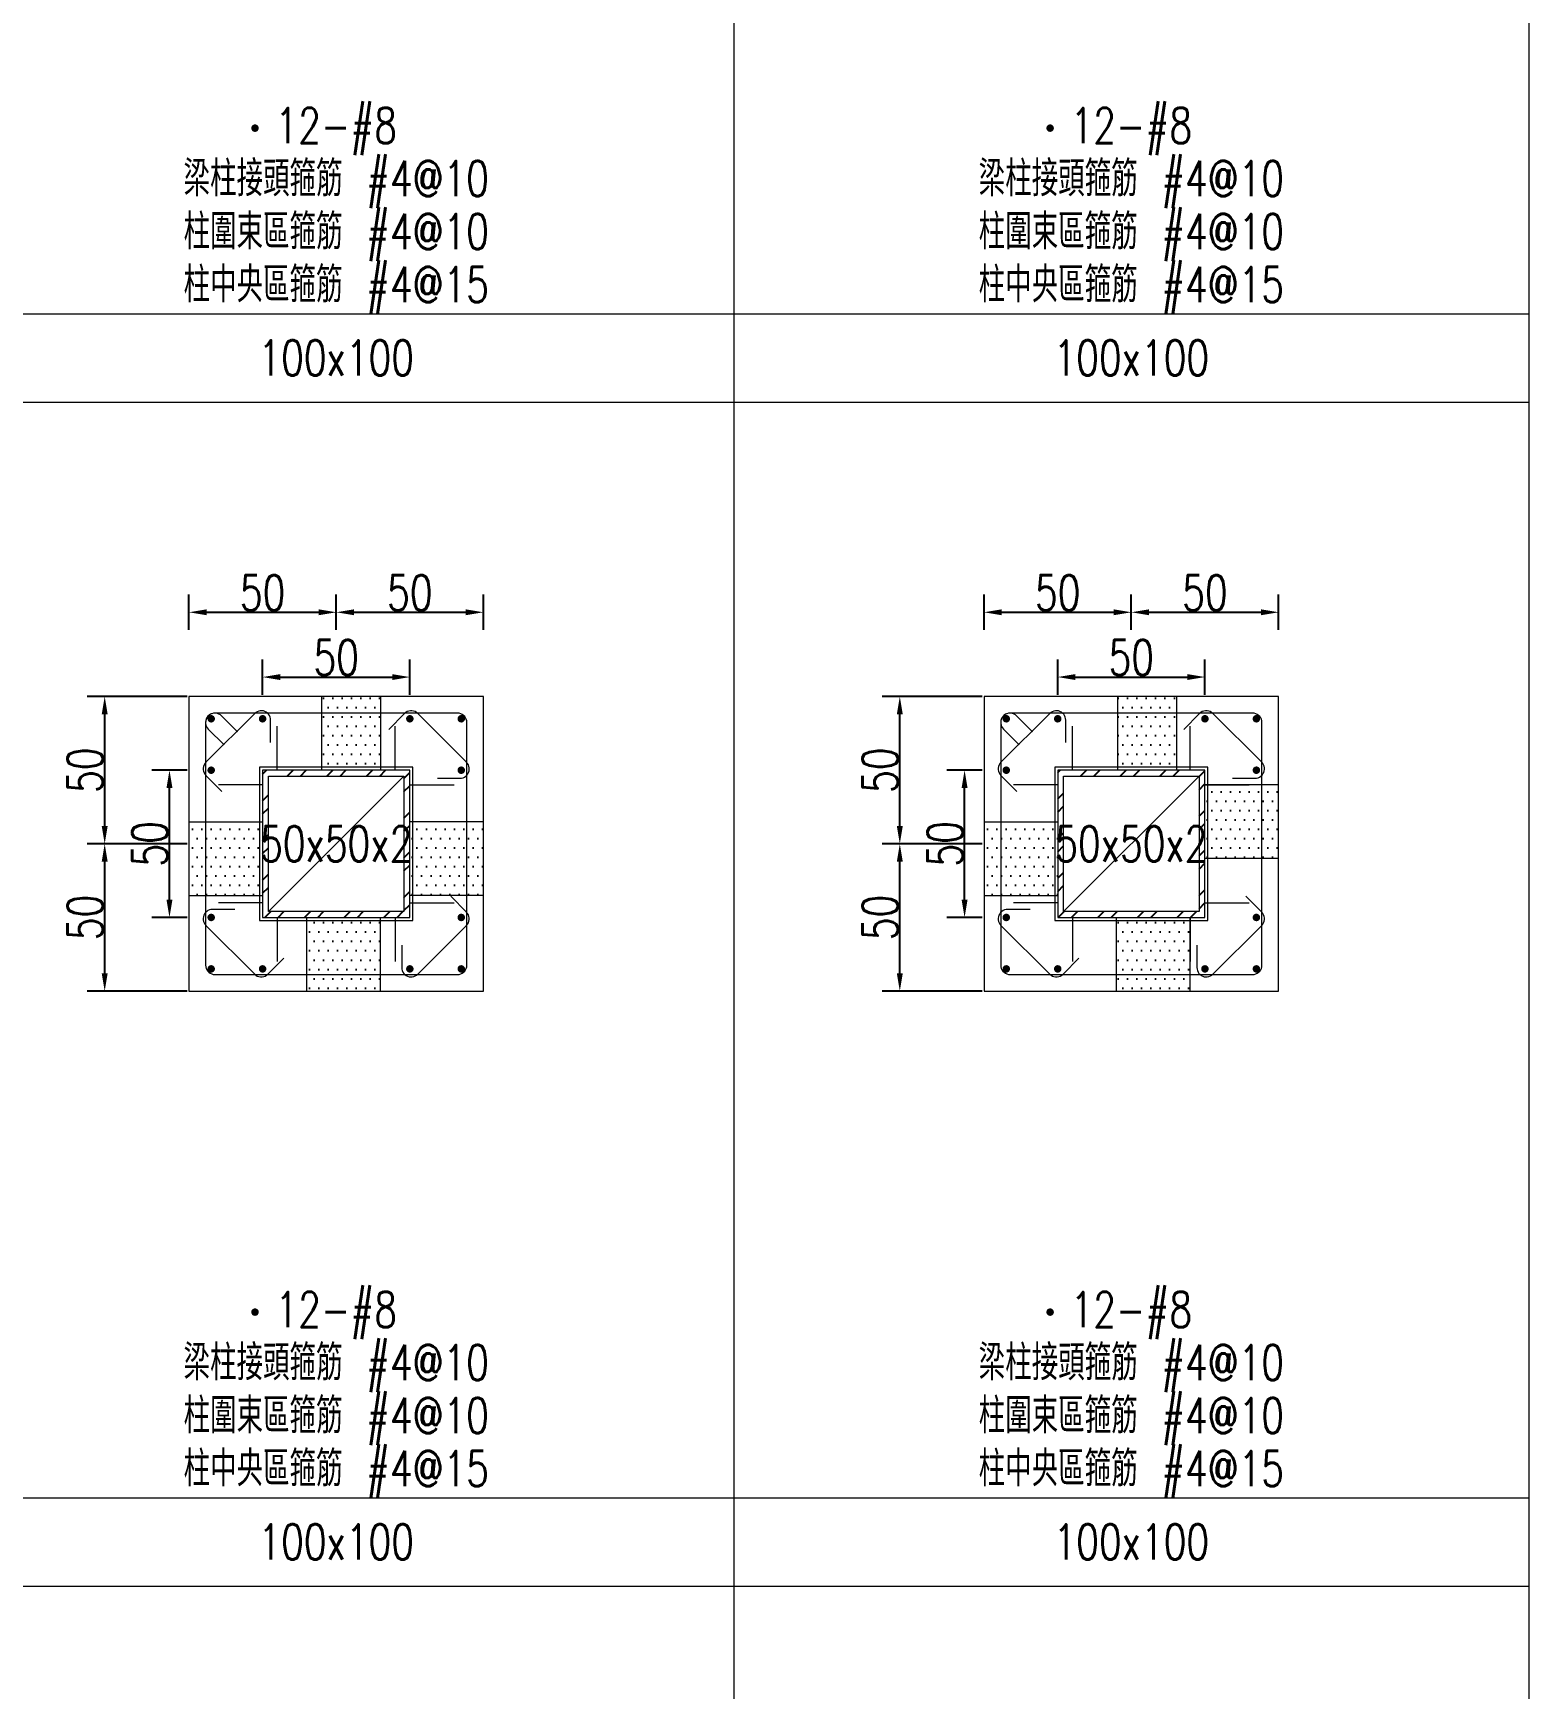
# Model space of a CAD drawing. Header units: millimetres. Extents: x 0 to 3905, y 0 to 8880.
# Drawn here: x 3397 to 3905, y 7201 to 7763 of the extents above; entities that cross this region are included whole.
import ezdxf
from ezdxf.enums import TextEntityAlignment as Align

# ---------------------------------------------------------------- set-up
doc = ezdxf.new("R2010")
doc.units = ezdxf.units.MM
doc.layers.get('DEFPOINTS').update_dxf_attribs({"color": 3})
for name, color, linetype in [('Hatch線', 6, 'Continuous'), ('TC-鋼粱', 132, 'Continuous'), ('主筋斷面', 2, 'Continuous'), ('文字-主筋根數', 7, 'Continuous'), ('文字-剪力筋 中央區', 7, 'Continuous'), ('文字-剪力筋-BC', 7, 'Continuous'), ('文字-剪力筋-圍束區', 7, 'Continuous'), ('文字-斷面尺寸', 7, 'Continuous'), ('文字-輔助字', 7, 'Continuous'), ('柱斷面線', 4, 'Continuous'), ('標註字', 4, 'Continuous'), ('箍筋線', 1, 'Continuous'), ('網格線', 7, 'Continuous'), ('鋼柱', 11, 'Continuous')]:
    doc.layers.add(name, color=color, linetype=linetype)
doc.styles.add('note', font='txt.shx', dxfattribs={"width": 0.75, "height": 12})
doc.styles.add('txt', font='txt.shx', dxfattribs={"height": 0.2, "bigfont": 'chineset.shx'})
doc.dimstyles.new('RCAD_DIM', dxfattribs={"dimtxt": 12, "dimasz": 6, "dimexe": 6, "dimexo": 0.625, "dimtad": 1, "dimdec": 0, "dimdsep": 46, "dimtxsty": 'note', "dimcen": 2.5, "dimclrd": 256, "dimclre": 256, "dimclrt": 256, "dimadec": 0, "dimazin": 0, "dimtfac": 1, "dimtmove": 0, "dimatfit": 3, "dimfxl": 0, "dimtolj": 1, "dimarcsym": 0})

# ---------------------------------------------------------------- blocks, each defined once
blk = doc.blocks.new('*D1974')
at = {"layer": 'DEFPOINTS', "color": 0}
for p in [(3525, 7544.62), (3475, 7538), (3525, 7538)]:
    blk.add_point(p, dxfattribs=at)
at = {"layer": '標註字', "lineweight": -2}
for p, q in [((3475, 7538.62), (3475, 7550.62)), ((3525, 7538.62), (3525, 7550.62)), ((3481, 7544.62), (3519, 7544.62))]:
    blk.add_line(p, q, dxfattribs=at)
at = {"layer": '標註字'}
for points in [[(3481, 7545.62), (3481, 7543.62), (3475, 7544.62)], [(3519, 7543.62), (3519, 7545.62), (3525, 7544.62)]]:
    blk.add_solid(points, dxfattribs=at)
at = {"layer": '標註字', "insert": (3500, 7551.25), "char_height": 12, "attachment_point": 5, "style": 'note'}
blk.add_mtext('\\A1;50', dxfattribs=at)
blk = doc.blocks.new('*D1975')
at = {"layer": 'DEFPOINTS', "color": 0}
for p in [(3443.38, 7513), (3450, 7513), (3450, 7463)]:
    blk.add_point(p, dxfattribs=at)
at = {"layer": '標註字', "lineweight": -2}
for p, q in [((3449.38, 7513), (3437.38, 7513)), ((3443.38, 7469), (3443.38, 7507)), ((3449.38, 7463), (3437.38, 7463))]:
    blk.add_line(p, q, dxfattribs=at)
at = {"layer": '標註字'}
for points in [[(3444.38, 7507), (3442.38, 7507), (3443.38, 7513)], [(3442.38, 7469), (3444.38, 7469), (3443.38, 7463)]]:
    blk.add_solid(points, dxfattribs=at)
at = {"layer": '標註字', "insert": (3436.75, 7488), "char_height": 12, "attachment_point": 5, "rotation": 90, "style": 'note'}
blk.add_mtext('\\A1;50', dxfattribs=at)
blk = doc.blocks.new('*D1976')
at = {"layer": 'DEFPOINTS', "color": 0}
for p in [(3500, 7566.62), (3450, 7560), (3500, 7560)]:
    blk.add_point(p, dxfattribs=at)
at = {"layer": '標註字', "lineweight": -2}
for p, q in [((3450, 7560.62), (3450, 7572.62)), ((3500, 7560.62), (3500, 7572.62)), ((3456, 7566.62), (3494, 7566.62))]:
    blk.add_line(p, q, dxfattribs=at)
at = {"layer": '標註字'}
for points in [[(3456, 7567.62), (3456, 7565.62), (3450, 7566.62)], [(3494, 7565.62), (3494, 7567.62), (3500, 7566.62)]]:
    blk.add_solid(points, dxfattribs=at)
at = {"layer": '標註字', "insert": (3475, 7573.25), "char_height": 12, "attachment_point": 5, "style": 'note'}
blk.add_mtext('\\A1;50', dxfattribs=at)
blk = doc.blocks.new('*D1977')
at = {"layer": 'DEFPOINTS', "color": 0}
for p in [(3550, 7566.62), (3500, 7560), (3550, 7560)]:
    blk.add_point(p, dxfattribs=at)
at = {"layer": '標註字', "lineweight": -2}
for p, q in [((3500, 7560.62), (3500, 7572.62)), ((3550, 7560.62), (3550, 7572.62)), ((3506, 7566.62), (3544, 7566.62))]:
    blk.add_line(p, q, dxfattribs=at)
at = {"layer": '標註字'}
for points in [[(3506, 7567.62), (3506, 7565.62), (3500, 7566.62)], [(3544, 7565.62), (3544, 7567.62), (3550, 7566.62)]]:
    blk.add_solid(points, dxfattribs=at)
at = {"layer": '標註字', "insert": (3525, 7573.25), "char_height": 12, "attachment_point": 5, "style": 'note'}
blk.add_mtext('\\A1;50', dxfattribs=at)
blk = doc.blocks.new('*D1978')
at = {"layer": 'DEFPOINTS', "color": 0}
for p in [(3421.38, 7488), (3450, 7488), (3450, 7438)]:
    blk.add_point(p, dxfattribs=at)
at = {"layer": '標註字', "lineweight": -2}
for p, q in [((3449.38, 7488), (3415.38, 7488)), ((3421.38, 7444), (3421.38, 7482)), ((3449.38, 7438), (3415.38, 7438))]:
    blk.add_line(p, q, dxfattribs=at)
at = {"layer": '標註字'}
for points in [[(3422.38, 7482), (3420.38, 7482), (3421.38, 7488)], [(3420.38, 7444), (3422.38, 7444), (3421.38, 7438)]]:
    blk.add_solid(points, dxfattribs=at)
at = {"layer": '標註字', "insert": (3414.75, 7463), "char_height": 12, "attachment_point": 5, "rotation": 90, "style": 'note'}
blk.add_mtext('\\A1;50', dxfattribs=at)
blk = doc.blocks.new('*D1979')
at = {"layer": 'DEFPOINTS', "color": 0}
for p in [(3421.38, 7538), (3450, 7538), (3450, 7488)]:
    blk.add_point(p, dxfattribs=at)
at = {"layer": '標註字', "lineweight": -2}
for p, q in [((3449.38, 7538), (3415.38, 7538)), ((3421.38, 7494), (3421.38, 7532)), ((3449.38, 7488), (3415.38, 7488))]:
    blk.add_line(p, q, dxfattribs=at)
at = {"layer": '標註字'}
for points in [[(3422.38, 7532), (3420.38, 7532), (3421.38, 7538)], [(3420.38, 7494), (3422.38, 7494), (3421.38, 7488)]]:
    blk.add_solid(points, dxfattribs=at)
at = {"layer": '標註字', "insert": (3414.75, 7513), "char_height": 12, "attachment_point": 5, "rotation": 90, "style": 'note'}
blk.add_mtext('\\A1;50', dxfattribs=at)
blk = doc.blocks.new('Circle_Filled')
at = {"const_width": 0.5}
blk.add_lwpolyline([(-0.25, 0, 1), (0.25, 0, 1)], format="xyb", close=True, dxfattribs=at)
blk = doc.blocks.new('*D2106')
at = {"layer": 'DEFPOINTS', "color": 0}
for p in [(3795, 7544.62), (3745, 7538), (3795, 7538)]:
    blk.add_point(p, dxfattribs=at)
at = {"layer": '標註字', "lineweight": -2}
for p, q in [((3745, 7538.62), (3745, 7550.62)), ((3795, 7538.62), (3795, 7550.62)), ((3751, 7544.62), (3789, 7544.62))]:
    blk.add_line(p, q, dxfattribs=at)
at = {"layer": '標註字'}
for points in [[(3751, 7545.62), (3751, 7543.62), (3745, 7544.62)], [(3789, 7543.62), (3789, 7545.62), (3795, 7544.62)]]:
    blk.add_solid(points, dxfattribs=at)
at = {"layer": '標註字', "insert": (3770, 7551.25), "char_height": 12, "attachment_point": 5, "style": 'note'}
blk.add_mtext('\\A1;50', dxfattribs=at)
blk = doc.blocks.new('*D2107')
at = {"layer": 'DEFPOINTS', "color": 0}
for p in [(3713.375, 7513), (3720, 7513), (3720, 7463)]:
    blk.add_point(p, dxfattribs=at)
at = {"layer": '標註字', "lineweight": -2}
for p, q in [((3719.375, 7513), (3707.375, 7513)), ((3713.375, 7469), (3713.375, 7507)), ((3719.375, 7463), (3707.375, 7463))]:
    blk.add_line(p, q, dxfattribs=at)
at = {"layer": '標註字'}
for points in [[(3714.375, 7507), (3712.375, 7507), (3713.375, 7513)], [(3712.375, 7469), (3714.375, 7469), (3713.375, 7463)]]:
    blk.add_solid(points, dxfattribs=at)
at = {"layer": '標註字', "insert": (3706.75, 7488), "char_height": 12, "attachment_point": 5, "rotation": 90, "style": 'note'}
blk.add_mtext('\\A1;50', dxfattribs=at)
blk = doc.blocks.new('*D2108')
at = {"layer": 'DEFPOINTS', "color": 0}
for p in [(3770, 7566.62), (3720, 7560), (3770, 7560)]:
    blk.add_point(p, dxfattribs=at)
at = {"layer": '標註字', "lineweight": -2}
for p, q in [((3720, 7560.62), (3720, 7572.62)), ((3770, 7560.62), (3770, 7572.62)), ((3726, 7566.62), (3764, 7566.62))]:
    blk.add_line(p, q, dxfattribs=at)
at = {"layer": '標註字'}
for points in [[(3726, 7567.62), (3726, 7565.62), (3720, 7566.62)], [(3764, 7565.62), (3764, 7567.62), (3770, 7566.62)]]:
    blk.add_solid(points, dxfattribs=at)
at = {"layer": '標註字', "insert": (3745, 7573.25), "char_height": 12, "attachment_point": 5, "style": 'note'}
blk.add_mtext('\\A1;50', dxfattribs=at)
blk = doc.blocks.new('*D2109')
at = {"layer": 'DEFPOINTS', "color": 0}
for p in [(3820, 7566.62), (3770, 7560), (3820, 7560)]:
    blk.add_point(p, dxfattribs=at)
at = {"layer": '標註字', "lineweight": -2}
for p, q in [((3770, 7560.62), (3770, 7572.62)), ((3820, 7560.62), (3820, 7572.62)), ((3776, 7566.62), (3814, 7566.62))]:
    blk.add_line(p, q, dxfattribs=at)
at = {"layer": '標註字'}
for points in [[(3776, 7567.62), (3776, 7565.62), (3770, 7566.62)], [(3814, 7565.62), (3814, 7567.62), (3820, 7566.62)]]:
    blk.add_solid(points, dxfattribs=at)
at = {"layer": '標註字', "insert": (3795, 7573.25), "char_height": 12, "attachment_point": 5, "style": 'note'}
blk.add_mtext('\\A1;50', dxfattribs=at)
blk = doc.blocks.new('*D2110')
at = {"layer": 'DEFPOINTS', "color": 0}
for p in [(3691.38, 7488), (3720, 7488), (3720, 7438)]:
    blk.add_point(p, dxfattribs=at)
at = {"layer": '標註字', "lineweight": -2}
for p, q in [((3719.38, 7488), (3685.38, 7488)), ((3691.38, 7444), (3691.38, 7482)), ((3719.38, 7438), (3685.38, 7438))]:
    blk.add_line(p, q, dxfattribs=at)
at = {"layer": '標註字'}
for points in [[(3692.38, 7482), (3690.38, 7482), (3691.38, 7488)], [(3690.38, 7444), (3692.38, 7444), (3691.38, 7438)]]:
    blk.add_solid(points, dxfattribs=at)
at = {"layer": '標註字', "insert": (3684.75, 7463), "char_height": 12, "attachment_point": 5, "rotation": 90, "style": 'note'}
blk.add_mtext('\\A1;50', dxfattribs=at)
blk = doc.blocks.new('*D2111')
at = {"layer": 'DEFPOINTS', "color": 0}
for p in [(3691.38, 7538), (3720, 7538), (3720, 7488)]:
    blk.add_point(p, dxfattribs=at)
at = {"layer": '標註字', "lineweight": -2}
for p, q in [((3719.38, 7538), (3685.38, 7538)), ((3691.38, 7494), (3691.38, 7532)), ((3719.38, 7488), (3685.38, 7488))]:
    blk.add_line(p, q, dxfattribs=at)
at = {"layer": '標註字'}
for points in [[(3692.38, 7532), (3690.38, 7532), (3691.38, 7538)], [(3690.38, 7494), (3692.38, 7494), (3691.38, 7488)]]:
    blk.add_solid(points, dxfattribs=at)
at = {"layer": '標註字', "insert": (3684.75, 7513), "char_height": 12, "attachment_point": 5, "rotation": 90, "style": 'note'}
blk.add_mtext('\\A1;50', dxfattribs=at)

msp = doc.modelspace()

# ---------------------------------------------------------------- hatches: boundary and pattern name
at = {"layer": 'Hatch線'}
h = msp.add_hatch(dxfattribs=at)
h.set_pattern_fill('ANSI32', color=256, style=0)
h.paths.add_polyline_path([(3475, 7463), (3525, 7463), (3525, 7513), (3475, 7513)], flags=17)
h.paths.add_polyline_path([(3477, 7465), (3477, 7511), (3523, 7511), (3523, 7465)])
h = msp.add_hatch(dxfattribs=at)
h.set_pattern_fill('ANSI32', color=256, style=0)
h.paths.add_polyline_path([(3745, 7463), (3795, 7463), (3795, 7513), (3745, 7513)], flags=17)
h.paths.add_polyline_path([(3747, 7465), (3747, 7511), (3793, 7511), (3793, 7465)])
at = {"layer": 'TC-鋼粱'}
h = msp.add_hatch(dxfattribs=at)
h.set_pattern_fill('DOTS', color=256, scale=2, style=0)
h.paths.add_polyline_path([(3515, 7538), (3495, 7538), (3495, 7513), (3515, 7513)], flags=17)
h = msp.add_hatch(dxfattribs=at)
h.set_pattern_fill('DOTS', color=256, scale=2, style=0)
h.paths.add_polyline_path([(3785.3, 7538), (3765.3, 7538), (3765.3, 7513), (3785.3, 7513)], flags=17)
h = msp.add_hatch(dxfattribs=at)
h.set_pattern_fill('DOTS', color=256, scale=2, style=0)
h.paths.add_polyline_path([(3820, 7483), (3820, 7508), (3795, 7508), (3795, 7483)], flags=17)
h = msp.add_hatch(dxfattribs=at)
h.set_pattern_fill('DOTS', color=256, scale=2, style=0)
h.paths.add_polyline_path([(3450, 7495.5), (3450, 7470.5), (3475, 7470.5), (3475, 7495.5)], flags=17)
h = msp.add_hatch(dxfattribs=at)
h.set_pattern_fill('DOTS', color=256, scale=2, style=0)
h.paths.add_polyline_path([(3550, 7470.5), (3550, 7495.5), (3525, 7495.5), (3525, 7470.5)], flags=17)
h = msp.add_hatch(dxfattribs=at)
h.set_pattern_fill('DOTS', color=256, scale=2, style=0)
h.paths.add_polyline_path([(3720, 7495.5), (3720, 7470.5), (3745, 7470.5), (3745, 7495.5)], flags=17)
h = msp.add_hatch(dxfattribs=at)
h.set_pattern_fill('DOTS', color=256, scale=2, style=0)
h.paths.add_polyline_path([(3490, 7438), (3515, 7438), (3515, 7463), (3490, 7463)], flags=17)
h = msp.add_hatch(dxfattribs=at)
h.set_pattern_fill('DOTS', color=256, scale=2, style=0)
h.paths.add_polyline_path([(3765, 7438), (3790, 7438), (3790, 7463), (3765, 7463)], flags=17)

# ---------------------------------------------------------------- linework, layer by layer
at = {"layer": 'DEFPOINTS', "lineweight": 5}
for points in [[(3480, 7513), (3480, 7528)], [(3520, 7513), (3520, 7528)], [(3750, 7513), (3750, 7528)], [(3790, 7513), (3790, 7528)], [(3475, 7462), (3526, 7462), (3526, 7514), (3474, 7514), (3474, 7462), (3475, 7462)], [(3477, 7465), (3523, 7511)], [(3745, 7462), (3796, 7462), (3796, 7514), (3744, 7514), (3744, 7462), (3745, 7462)], [(3747, 7465), (3793, 7511)], [(3475, 7508), (3460, 7508)], [(3525, 7508), (3540, 7508)], [(3745, 7508), (3730, 7508)], [(3795, 7508), (3810, 7508)], [(3475, 7468), (3460, 7468)], [(3525, 7468), (3540, 7468)], [(3745, 7468), (3730, 7468)], [(3795, 7468), (3810, 7468)], [(3480, 7463), (3480, 7448)], [(3520, 7463), (3520, 7448)], [(3750, 7463), (3750, 7448)], [(3790, 7463), (3790, 7448)]]:
    msp.add_lwpolyline(points, dxfattribs=at)
at = {"layer": 'TC-鋼粱', "lineweight": 5}
for points in [[(3495, 7538), (3495, 7513)], [(3515, 7538), (3515, 7513)], [(3765.3, 7538), (3765.3, 7513)], [(3785.3, 7538), (3785.3, 7513)], [(3820, 7508), (3795, 7508)], [(3450, 7495.5), (3475, 7495.5)], [(3550, 7495.5), (3525, 7495.5)], [(3720, 7495.5), (3745, 7495.5)], [(3820, 7483), (3795, 7483)], [(3450, 7470.5), (3475, 7470.5)], [(3550, 7470.5), (3525, 7470.5)], [(3720, 7470.5), (3745, 7470.5)], [(3490, 7438), (3490, 7463)], [(3515, 7438), (3515, 7463)], [(3765, 7438), (3765, 7463)], [(3790, 7438), (3790, 7463)]]:
    msp.add_lwpolyline(points, dxfattribs=at)
at = {"layer": '柱斷面線', "lineweight": 5}
for points in [[(3450, 7438), (3550, 7438), (3550, 7538), (3450, 7538), (3450, 7438)], [(3720, 7438), (3820, 7438), (3820, 7538), (3720, 7538), (3720, 7438)]]:
    msp.add_lwpolyline(points, dxfattribs=at)
at = {"layer": '箍筋線', "lineweight": 5}
for points in [[(3477.73, 7522.39), (3477.73, 7530.01), (3477.68, 7530.54), (3477.55, 7531.06), (3477.33, 7531.55), (3477.03, 7531.99), (3476.67, 7532.38), (3476.24, 7532.7), (3475.77, 7532.94), (3475.26, 7533.11), (3474.73, 7533.18), (3474.2, 7533.17), (3473.67, 7533.06), (3473.17, 7532.87), (3472.71, 7532.6), (3472.31, 7532.26), (3455.74, 7515.69), (3455.39, 7515.27), (3455.11, 7514.79), (3454.92, 7514.27), (3454.83, 7513.73), (3454.83, 7513.17), (3454.92, 7512.63), (3455.11, 7512.11), (3455.39, 7511.63), (3455.74, 7511.2), (3461.13, 7505.82)], [(3466.44, 7526.05), (3461.06, 7531.44), (3460.65, 7531.78), (3460.19, 7532.05), (3459.69, 7532.24), (3459.17, 7532.35), (3458.63, 7532.36), (3458.1, 7532.29), (3457.59, 7532.12), (3457.12, 7531.88), (3456.69, 7531.56), (3456.33, 7531.17), (3456.03, 7530.73), (3455.81, 7530.24), (3455.68, 7529.72), (3455.63, 7529.19), (3455.63, 7446.81), (3455.68, 7446.26), (3455.83, 7445.72), (3456.06, 7445.22), (3456.38, 7444.77), (3456.77, 7444.38), (3457.22, 7444.06), (3457.72, 7443.83), (3458.26, 7443.68), (3458.81, 7443.63), (3541.19, 7443.63), (3541.74, 7443.68), (3542.28, 7443.83), (3542.78, 7444.06), (3543.23, 7444.38), (3543.62, 7444.77), (3543.94, 7445.22), (3544.17, 7445.72), (3544.32, 7446.26), (3544.37, 7446.81), (3544.37, 7529.19), (3544.32, 7529.74), (3544.17, 7530.28), (3543.94, 7530.78), (3543.62, 7531.23), (3543.23, 7531.62), (3542.78, 7531.94), (3542.28, 7532.17), (3541.74, 7532.32), (3541.19, 7532.37), (3458.81, 7532.37), (3458.28, 7532.32), (3457.76, 7532.19), (3457.27, 7531.97), (3456.83, 7531.67), (3456.44, 7531.31), (3456.12, 7530.88), (3455.88, 7530.41), (3455.71, 7529.9), (3455.64, 7529.37), (3455.65, 7528.83), (3455.76, 7528.31), (3455.95, 7527.81), (3456.22, 7527.35), (3456.56, 7526.94), (3461.95, 7521.56)], [(3534.39, 7510.27), (3542.01, 7510.27), (3542.54, 7510.32), (3543.06, 7510.45), (3543.55, 7510.67), (3543.99, 7510.97), (3544.38, 7511.33), (3544.7, 7511.76), (3544.94, 7512.23), (3545.11, 7512.74), (3545.18, 7513.27), (3545.17, 7513.8), (3545.06, 7514.33), (3544.87, 7514.83), (3544.6, 7515.29), (3544.26, 7515.69), (3527.69, 7532.26), (3527.27, 7532.61), (3526.79, 7532.89), (3526.27, 7533.08), (3525.73, 7533.17), (3525.17, 7533.17), (3524.63, 7533.08), (3524.11, 7532.89), (3523.63, 7532.61), (3523.2, 7532.26), (3517.82, 7526.87)], [(3747.73, 7522.39), (3747.73, 7530.01), (3747.68, 7530.54), (3747.55, 7531.06), (3747.33, 7531.55), (3747.03, 7531.99), (3746.67, 7532.38), (3746.24, 7532.7), (3745.77, 7532.94), (3745.26, 7533.11), (3744.73, 7533.18), (3744.2, 7533.17), (3743.67, 7533.06), (3743.17, 7532.87), (3742.71, 7532.6), (3742.31, 7532.26), (3725.74, 7515.69), (3725.39, 7515.27), (3725.11, 7514.79), (3724.92, 7514.27), (3724.83, 7513.73), (3724.83, 7513.17), (3724.92, 7512.63), (3725.11, 7512.11), (3725.39, 7511.63), (3725.74, 7511.2), (3731.13, 7505.82)], [(3736.44, 7526.05), (3731.06, 7531.44), (3730.65, 7531.78), (3730.19, 7532.05), (3729.69, 7532.24), (3729.17, 7532.35), (3728.63, 7532.36), (3728.1, 7532.29), (3727.59, 7532.12), (3727.12, 7531.88), (3726.69, 7531.56), (3726.33, 7531.17), (3726.03, 7530.73), (3725.81, 7530.24), (3725.68, 7529.72), (3725.63, 7529.19), (3725.63, 7446.81), (3725.68, 7446.26), (3725.83, 7445.72), (3726.06, 7445.22), (3726.38, 7444.77), (3726.77, 7444.38), (3727.22, 7444.06), (3727.72, 7443.83), (3728.26, 7443.68), (3728.81, 7443.63), (3811.19, 7443.63), (3811.74, 7443.68), (3812.28, 7443.83), (3812.78, 7444.06), (3813.23, 7444.38), (3813.62, 7444.77), (3813.94, 7445.22), (3814.17, 7445.72), (3814.32, 7446.26), (3814.37, 7446.81), (3814.37, 7529.19), (3814.32, 7529.74), (3814.17, 7530.28), (3813.94, 7530.78), (3813.62, 7531.23), (3813.23, 7531.62), (3812.78, 7531.94), (3812.28, 7532.17), (3811.74, 7532.32), (3811.19, 7532.37), (3728.81, 7532.37), (3728.28, 7532.32), (3727.76, 7532.19), (3727.27, 7531.97), (3726.83, 7531.67), (3726.44, 7531.31), (3726.12, 7530.88), (3725.88, 7530.41), (3725.71, 7529.9), (3725.64, 7529.37), (3725.65, 7528.83), (3725.76, 7528.31), (3725.95, 7527.81), (3726.22, 7527.35), (3726.56, 7526.94), (3731.95, 7521.56)], [(3804.39, 7510.27), (3812.01, 7510.27), (3812.54, 7510.32), (3813.06, 7510.45), (3813.55, 7510.67), (3813.99, 7510.97), (3814.38, 7511.33), (3814.7, 7511.76), (3814.94, 7512.23), (3815.11, 7512.74), (3815.18, 7513.27), (3815.17, 7513.8), (3815.06, 7514.33), (3814.87, 7514.83), (3814.6, 7515.29), (3814.26, 7515.69), (3797.69, 7532.26), (3797.27, 7532.61), (3796.79, 7532.89), (3796.27, 7533.08), (3795.73, 7533.17), (3795.17, 7533.17), (3794.63, 7533.08), (3794.11, 7532.89), (3793.63, 7532.61), (3793.2, 7532.26), (3787.82, 7526.87)], [(3522.27, 7453.61), (3522.27, 7445.99), (3522.32, 7445.46), (3522.45, 7444.94), (3522.67, 7444.45), (3522.97, 7444.01), (3523.33, 7443.62), (3523.76, 7443.3), (3524.23, 7443.06), (3524.74, 7442.89), (3525.27, 7442.82), (3525.8, 7442.83), (3526.33, 7442.94), (3526.83, 7443.13), (3527.29, 7443.4), (3527.69, 7443.74), (3544.26, 7460.31), (3544.61, 7460.73), (3544.89, 7461.21), (3545.08, 7461.73), (3545.17, 7462.27), (3545.17, 7462.83), (3545.08, 7463.37), (3544.89, 7463.89), (3544.61, 7464.37), (3544.26, 7464.8), (3538.87, 7470.18)], [(3792.27, 7453.61), (3792.27, 7445.99), (3792.32, 7445.46), (3792.45, 7444.94), (3792.67, 7444.45), (3792.97, 7444.01), (3793.33, 7443.62), (3793.76, 7443.3), (3794.23, 7443.06), (3794.74, 7442.89), (3795.27, 7442.82), (3795.8, 7442.83), (3796.33, 7442.94), (3796.83, 7443.13), (3797.29, 7443.4), (3797.69, 7443.74), (3814.26, 7460.31), (3814.61, 7460.73), (3814.89, 7461.21), (3815.08, 7461.73), (3815.17, 7462.27), (3815.17, 7462.83), (3815.08, 7463.37), (3814.89, 7463.89), (3814.61, 7464.37), (3814.26, 7464.8), (3808.87, 7470.18)], [(3465.61, 7465.73), (3457.99, 7465.73), (3457.46, 7465.68), (3456.94, 7465.55), (3456.45, 7465.33), (3456.01, 7465.03), (3455.62, 7464.67), (3455.3, 7464.24), (3455.06, 7463.77), (3454.89, 7463.26), (3454.82, 7462.73), (3454.83, 7462.2), (3454.94, 7461.67), (3455.13, 7461.17), (3455.4, 7460.71), (3455.74, 7460.31), (3472.31, 7443.74), (3472.73, 7443.39), (3473.21, 7443.11), (3473.73, 7442.92), (3474.27, 7442.83), (3474.83, 7442.83), (3475.37, 7442.92), (3475.89, 7443.11), (3476.37, 7443.39), (3476.8, 7443.74), (3482.18, 7449.13)], [(3735.61, 7465.73), (3727.99, 7465.73), (3727.46, 7465.68), (3726.94, 7465.55), (3726.45, 7465.33), (3726.01, 7465.03), (3725.62, 7464.67), (3725.3, 7464.24), (3725.06, 7463.77), (3724.89, 7463.26), (3724.82, 7462.73), (3724.83, 7462.2), (3724.94, 7461.67), (3725.13, 7461.17), (3725.4, 7460.71), (3725.74, 7460.31), (3742.31, 7443.74), (3742.73, 7443.39), (3743.21, 7443.11), (3743.73, 7442.92), (3744.27, 7442.83), (3744.83, 7442.83), (3745.37, 7442.92), (3745.89, 7443.11), (3746.37, 7443.39), (3746.8, 7443.74), (3752.18, 7449.13)]]:
    msp.add_lwpolyline(points, dxfattribs=at)
at = {"layer": '網格線', "lineweight": 5}
for points in [[(3635, 8040), (3635, 7668)], [(3905, 8040), (3905, 7668)], [(3365, 7668), (3635, 7668)], [(3635, 7668), (3905, 7668)], [(3635, 7668), (3635, 7638)], [(3905, 7668), (3905, 7638)], [(3365, 7638), (3635, 7638)], [(3635, 7638), (3905, 7638)], [(3635, 7638), (3635, 7266)], [(3905, 7638), (3905, 7266)], [(3365, 7266), (3635, 7266)], [(3635, 7266), (3905, 7266)], [(3635, 7266), (3635, 7236)], [(3905, 7266), (3905, 7236)], [(3365, 7236), (3635, 7236)], [(3635, 7236), (3905, 7236)], [(3635, 7236), (3635, 6864)], [(3905, 7236), (3905, 6864)]]:
    msp.add_lwpolyline(points, dxfattribs=at)
at = {"layer": '鋼柱', "lineweight": 5}
for points in [[(3475, 7463), (3525, 7463), (3525, 7513), (3475, 7513), (3475, 7463)], [(3477, 7465), (3477, 7511), (3523, 7511), (3523, 7465), (3477, 7465)], [(3745, 7463), (3795, 7463), (3795, 7513), (3745, 7513), (3745, 7463)], [(3747, 7465), (3747, 7511), (3793, 7511), (3793, 7465), (3747, 7465)]]:
    msp.add_lwpolyline(points, dxfattribs=at)

# ---------------------------------------------------------------- block references
at = {"layer": '主筋斷面', "lineweight": 5, "xscale": 2.539999961853027, "yscale": 2.539999961853027}
for p in [(3472.42, 7731), (3742.42, 7731), (3457.54, 7530.46), (3475, 7530.46), (3525, 7530.46), (3542.46, 7530.46), (3727.54, 7530.46), (3745, 7530.46), (3795, 7530.46), (3812.46, 7530.46), (3457.54, 7513), (3542.46, 7513), (3727.54, 7513), (3812.46, 7513), (3457.54, 7463), (3542.46, 7463), (3727.54, 7463), (3812.46, 7463), (3457.54, 7445.54), (3475, 7445.54), (3525, 7445.54), (3542.46, 7445.54), (3727.54, 7445.54), (3745, 7445.54), (3795, 7445.54), (3812.46, 7445.54), (3472.42, 7329), (3742.42, 7329)]:
    msp.add_blockref('Circle_Filled', p, dxfattribs=at)

# ---------------------------------------------------------------- texts
at = {"layer": '文字-主筋根數', "style": 'txt', "width": 0.75}
for p in [(3500, 7731), (3770, 7731), (3500, 7329), (3770, 7329)]:
    msp.add_text('12-#8', height=12, dxfattribs=at).set_placement(p, align=Align.MIDDLE)
at = {"layer": '文字-剪力筋 中央區', "style": 'txt', "width": 0.75}
for p in [(3500, 7677), (3770, 7677), (3500, 7275), (3770, 7275)]:
    msp.add_text('柱中央區箍筋 #4@15', height=12, dxfattribs=at).set_placement(p, align=Align.MIDDLE)
at = {"layer": '文字-剪力筋-BC', "style": 'txt', "width": 0.75}
for p in [(3500, 7713), (3770, 7713), (3500, 7311), (3770, 7311)]:
    msp.add_text('梁柱接頭箍筋 #4@10', height=12, dxfattribs=at).set_placement(p, align=Align.MIDDLE)
at = {"layer": '文字-剪力筋-圍束區', "style": 'txt', "width": 0.75}
for p in [(3500, 7695), (3770, 7695), (3500, 7293), (3770, 7293)]:
    msp.add_text('柱圍束區箍筋 #4@10', height=12, dxfattribs=at).set_placement(p, align=Align.MIDDLE)
at = {"layer": '文字-斷面尺寸', "style": 'txt', "width": 0.75}
for p in [(3500, 7653), (3770, 7653), (3500, 7251), (3770, 7251)]:
    msp.add_text('100x100', height=12, dxfattribs=at).set_placement(p, align=Align.MIDDLE)
at = {"layer": '文字-輔助字', "style": 'txt', "width": 0.75}
for p in [(3500, 7488), (3770, 7488)]:
    msp.add_text('50x50x2', height=12, dxfattribs=at).set_placement(p, align=Align.MIDDLE)

# ---------------------------------------------------------------- dimensions: what is measured, and where the dimension line sits
at = {"layer": '標註字'}
for base, p1, p2, picture, middle in [((3500, 7566.62), (3450, 7560), (3500, 7560), '*D1976', (3475, 7573.25)), ((3550, 7566.62), (3500, 7560), (3550, 7560), '*D1977', (3525, 7573.25)), ((3770, 7566.62), (3720, 7560), (3770, 7560), '*D2108', (3745, 7573.25)), ((3820, 7566.62), (3770, 7560), (3820, 7560), '*D2109', (3795, 7573.25)), ((3525, 7544.62), (3475, 7538), (3525, 7538), '*D1974', (3500, 7551.25)), ((3795, 7544.62), (3745, 7538), (3795, 7538), '*D2106', (3770, 7551.25))]:
    dim = msp.add_linear_dim(base=base, p1=p1, p2=p2, dimstyle='RCAD_DIM', dxfattribs=at)
    dim.commit()
    dim.dimension.update_dxf_attribs({"geometry": picture, "text_midpoint": middle})
for base, p1, p2, picture, middle in [((3421.38, 7538), (3450, 7488), (3450, 7538), '*D1979', (3414.75, 7513)), ((3691.38, 7538), (3720, 7488), (3720, 7538), '*D2111', (3684.75, 7513)), ((3443.38, 7513), (3450, 7463), (3450, 7513), '*D1975', (3436.75, 7488)), ((3713.38, 7513), (3720, 7463), (3720, 7513), '*D2107', (3706.75, 7488)), ((3421.38, 7488), (3450, 7438), (3450, 7488), '*D1978', (3414.75, 7463)), ((3691.38, 7488), (3720, 7438), (3720, 7488), '*D2110', (3684.75, 7463))]:
    dim = msp.add_linear_dim(base=base, p1=p1, p2=p2, angle=90, dimstyle='RCAD_DIM', dxfattribs=at)
    dim.commit()
    dim.dimension.update_dxf_attribs({"geometry": picture, "text_midpoint": middle})

doc.saveas('drawing.dxf')
